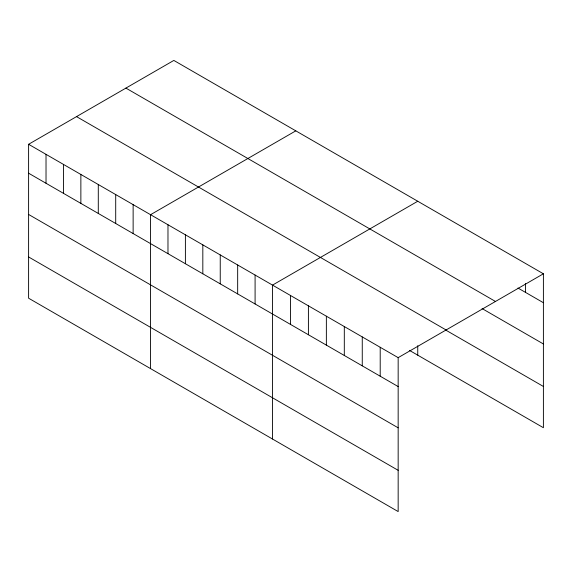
<?xml version="1.0" encoding="UTF-8"?>
<svg xmlns="http://www.w3.org/2000/svg" width="572" height="572" viewBox="0 0 572 572"><rect width="100%" height="100%" fill="white"/><g stroke="black" fill="none" stroke-linecap="round" stroke-linejoin="round"><path stroke-width="0.86" d="M28.6 144.287L398.162 357.65L398.162 511.568L28.6 298.205L28.6 144.287L173.838 60.432L543.4 273.795L543.4 427.713L409.416 350.357M295.796 130.845L150.558 214.693L150.558 368.611M417.746 201.251L272.508 285.106L272.508 439.024M398.162 357.65L543.4 273.795M517.967 288.038L543.4 302.717M125.911 88.102L495.474 301.465M482.067 308.558L543.4 343.965M76.526 116.616L446.088 329.98M445.424 329.901L543.4 386.465M28.6 173.209L398.162 386.572M28.6 214.457L398.162 427.82M28.6 256.957L398.162 470.32M525.446 283.59L525.446 292.356M417.746 345.717L417.746 355.169M380.208 347.283L380.208 376.212M362.262 336.922L362.262 365.844M344.308 326.562L344.308 355.484M326.362 316.194L326.362 345.116M308.408 305.834L308.408 334.756M290.462 295.467L290.462 324.388M255.091 275.046L255.091 303.968M237.666 264.986L237.666 293.908M220.241 254.926L220.241 283.855M202.824 244.873L202.824 273.795M185.399 234.813L185.399 263.735M167.975 224.753L167.975 253.675M133.133 204.64L133.133 233.562M115.708 194.58L115.708 223.502M98.291 184.52L98.291 213.442M80.866 174.46L80.866 203.382M63.442 164.4L63.442 193.322M46.025 154.347L46.025 183.269"/></g></svg>
